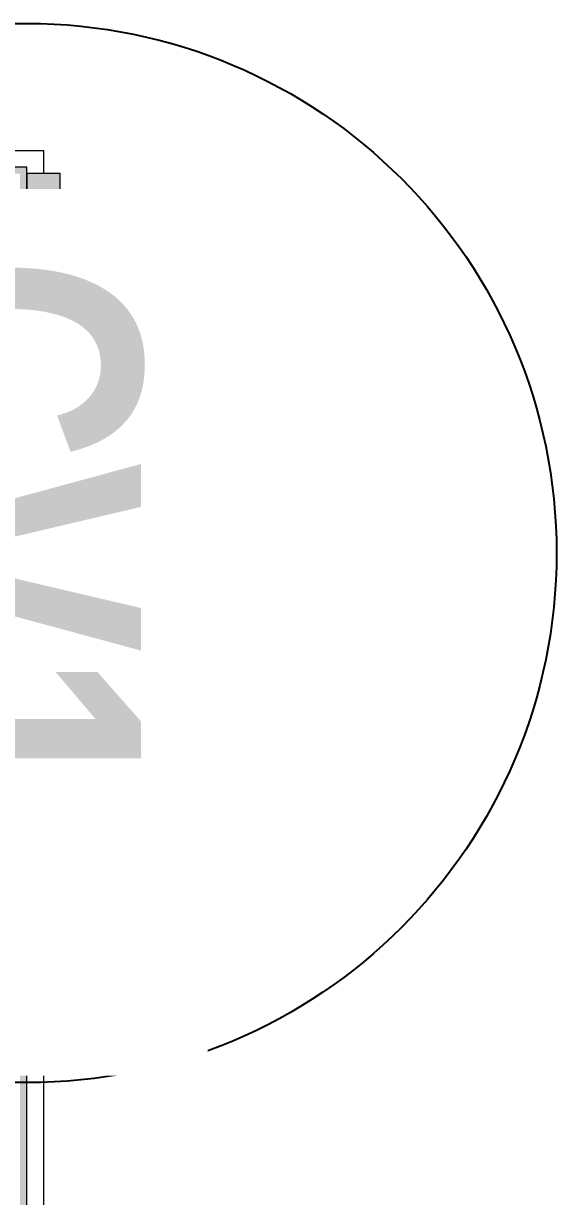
# Model space of a CAD drawing. Header units: centimetres. Extents: x -1762 to 3746, y -261 to 6534.
# Drawn here: x 2113.5 to 2153.4, y 6011.1 to 6099 of the extents above; entities that cross this region are included whole.
import ezdxf

# ---------------------------------------------------------------- set-up
doc = ezdxf.new("R2010")
doc.units = ezdxf.units.CM
for name, color, linetype, lineweight in [('A-ANNO-NOTE', 7, 'Continuous', 9), ('A-WALL', 7, 'Continuous', 9), ('A-WALL-PATT', 7, 'Continuous', 35), ('M-EQPM', 7, 'Continuous', 9), ('S-BEAM', 7, 'Continuous', 9)]:
    doc.layers.add(name, color=color, linetype=linetype, lineweight=lineweight)
doc.styles.add('Century Gothic_B', font='GOTHICB.TTF', dxfattribs={"width": 0.8, "height": 20})

# ---------------------------------------------------------------- blocks, each defined once
blk = doc.blocks.new('Costanera Perfil Z - Parametrizado - h_22cm-1746838-Planta bodega almacenamiento congelados')
at = {"layer": 'S-BEAM', "color": 254, "true_color": 0xcccccc}
for p, q in [((-10.446, 5552.176), (-10.746, 5552.176)), ((-10.746, 5552.176), (3.033, 5552.176)), ((-10.746, 5552.176), (-10.746, 5547.139)), ((-10.746, 5552.176), (-10.746, 5547.139)), ((3.033, 5552.176), (-10.446, 5552.176)), ((-10.446, 5552.176), (-8.796, 5552.176)), ((-8.796, 5552.176), (-10.446, 5552.176)), ((-10.446, 5552.176), (-10.446, 5547.139)), ((-10.446, 5552.176), (-10.446, 5547.139)), ((-8.796, 5552.176), (-8.796, 5547.139)), ((-8.796, 5552.176), (-8.796, 5547.139)), ((4.683, 5552.176), (3.033, 5552.176)), ((3.033, 5552.176), (4.683, 5552.176)), ((4.983, 5552.176), (4.683, 5552.176)), ((4.683, 5552.176), (4.983, 5552.176)), ((8.796, 5552.176), (4.983, 5552.176)), ((4.983, 5552.176), (8.796, 5552.176)), ((10.446, 5552.176), (8.796, 5552.176)), ((8.796, 5552.176), (10.446, 5552.176)), ((10.446, 5552.176), (8.796, 5552.176)), ((8.796, 5552.176), (10.746, 5552.176)), ((8.796, 5552.176), (8.796, 5544.639)), ((8.796, 5552.176), (8.796, 5544.639)), ((10.746, 5552.176), (10.446, 5552.176)), ((10.446, 5552.176), (10.446, 5544.639)), ((10.446, 5552.176), (10.446, 5544.639)), ((10.746, 5544.639), (10.746, 5552.176)), ((10.746, 5552.176), (10.746, 5544.639))]:
    blk.add_line(p, q, dxfattribs=at)
blk = doc.blocks.new('Costanera Perfil Z - Parametrizado - h_22cm-1746684-Planta bodega almacenamiento congelados')
at = {"layer": 'S-BEAM', "color": 254, "true_color": 0xcccccc}
for p, q in [((-10.746, 5557.176), (-10.746, 5552.139)), ((-10.746, 5557.176), (-10.746, 5552.139)), ((-10.446, 5557.176), (-10.739, 5557.176)), ((-10.739, 5557.176), (-9.089, 5557.176)), ((-9.089, 5557.176), (-10.446, 5557.176)), ((-10.446, 5557.176), (-9.089, 5557.176)), ((-9.089, 5557.176), (-10.446, 5557.176)), ((-10.446, 5557.176), (-10.446, 5552.139)), ((-10.446, 5557.176), (-10.446, 5552.139)), ((2.74, 5557.176), (-9.089, 5557.176)), ((-9.089, 5557.176), (-8.796, 5557.176)), ((-8.796, 5557.176), (-9.089, 5557.176)), ((-9.089, 5557.176), (2.74, 5557.176)), ((-8.796, 5557.176), (-8.796, 5552.139)), ((-8.796, 5557.176), (-8.796, 5552.139)), ((4.39, 5557.176), (2.74, 5557.176)), ((2.74, 5557.176), (4.39, 5557.176)), ((4.69, 5557.176), (4.39, 5557.176)), ((4.39, 5557.176), (4.69, 5557.176)), ((8.503, 5557.176), (4.69, 5557.176)), ((4.69, 5557.176), (8.503, 5557.176)), ((8.796, 5557.176), (8.503, 5557.176)), ((8.503, 5557.176), (8.796, 5557.176)), ((10.153, 5557.176), (8.796, 5557.176)), ((8.796, 5557.176), (10.153, 5557.176)), ((10.153, 5557.176), (8.796, 5557.176)), ((8.796, 5557.176), (10.153, 5557.176)), ((8.796, 5557.176), (8.796, 5549.639)), ((8.796, 5557.176), (8.796, 5549.639)), ((10.446, 5557.176), (10.153, 5557.176)), ((10.153, 5557.176), (10.446, 5557.176)), ((10.446, 5557.176), (10.153, 5557.176)), ((10.153, 5557.176), (10.453, 5557.176)), ((10.446, 5557.176), (10.446, 5549.639)), ((10.446, 5557.176), (10.446, 5549.639)), ((10.746, 5557.176), (10.453, 5557.176)), ((10.453, 5557.176), (10.746, 5557.176)), ((10.746, 5549.639), (10.746, 5557.176)), ((10.746, 5557.176), (10.746, 5549.639))]:
    blk.add_line(p, q, dxfattribs=at)
blk = doc.blocks.new('Costanera Perfil Z - Parametrizado - h_22cm-V1-Planta bodega almacenamiento congelados')
at = {"layer": 'S-BEAM', "color": 254, "true_color": 0xcccccc}
for p, q in [((-10.446, 5557.176), (-10.746, 5557.176)), ((-10.746, 5557.176), (-0.163, 5557.176)), ((-10.746, 5557.176), (-10.746, 5552.139)), ((-10.746, 5557.176), (-10.746, 5552.139)), ((-0.163, 5557.176), (-10.446, 5557.176)), ((-10.446, 5557.176), (-8.796, 5557.176)), ((-8.796, 5557.176), (-10.446, 5557.176)), ((-10.446, 5557.176), (-10.446, 5552.139)), ((-10.446, 5557.176), (-10.446, 5552.139)), ((-8.796, 5557.176), (-8.796, 5552.139)), ((-8.796, 5557.176), (-8.796, 5552.139)), ((1.487, 5557.176), (-0.163, 5557.176)), ((-0.163, 5557.176), (1.487, 5557.176)), ((1.787, 5557.176), (1.487, 5557.176)), ((1.487, 5557.176), (1.787, 5557.176)), ((5.6, 5557.176), (1.787, 5557.176)), ((1.787, 5557.176), (5.6, 5557.176)), ((5.893, 5557.176), (5.6, 5557.176)), ((5.6, 5557.176), (5.893, 5557.176)), ((7.25, 5557.176), (5.893, 5557.176)), ((5.893, 5557.176), (7.25, 5557.176)), ((7.543, 5557.176), (7.25, 5557.176)), ((7.25, 5557.176), (7.543, 5557.176)), ((7.843, 5557.176), (7.55, 5557.176)), ((7.55, 5557.176), (7.843, 5557.176)), ((8.796, 5557.176), (7.843, 5557.176)), ((7.843, 5557.176), (8.796, 5557.176)), ((10.446, 5557.176), (8.796, 5557.176)), ((8.796, 5557.176), (10.446, 5557.176)), ((10.446, 5557.176), (8.796, 5557.176)), ((8.796, 5557.176), (10.746, 5557.176)), ((8.796, 5557.176), (8.796, 5549.639)), ((8.796, 5557.176), (8.796, 5549.639)), ((10.746, 5557.176), (10.446, 5557.176)), ((10.446, 5557.176), (10.446, 5549.639)), ((10.446, 5557.176), (10.446, 5549.639)), ((10.746, 5549.639), (10.746, 5557.176)), ((10.746, 5557.176), (10.746, 5549.639))]:
    blk.add_line(p, q, dxfattribs=at)
blk = doc.blocks.new('Costanera Perfil Z - Parametrizado - h_22cm-V2-Planta bodega almacenamiento congelados')
at = {"layer": 'S-BEAM', "color": 254, "true_color": 0xcccccc}
for p, q in [((-10.446, 5557.176), (-10.746, 5557.176)), ((-10.746, 5557.176), (-10.446, 5557.176)), ((-10.746, 5557.176), (-10.746, 5552.139)), ((-10.746, 5557.176), (-10.746, 5552.139)), ((-8.796, 5557.176), (-10.446, 5557.176)), ((-10.446, 5557.176), (-8.796, 5557.176)), ((-8.796, 5557.176), (-10.446, 5557.176)), ((-10.446, 5557.176), (-8.796, 5557.176)), ((-10.446, 5557.176), (-10.446, 5552.139)), ((-10.446, 5557.176), (-10.446, 5552.139)), ((-0.163, 5557.176), (-8.796, 5557.176)), ((-8.796, 5557.176), (-0.163, 5557.176)), ((-8.796, 5557.176), (-8.796, 5552.139)), ((-8.796, 5557.176), (-8.796, 5552.139)), ((1.487, 5557.176), (-0.163, 5557.176)), ((-0.163, 5557.176), (1.487, 5557.176)), ((1.787, 5557.176), (1.487, 5557.176)), ((1.487, 5557.176), (1.787, 5557.176)), ((5.6, 5557.176), (1.787, 5557.176)), ((1.787, 5557.176), (5.6, 5557.176)), ((5.893, 5557.176), (5.6, 5557.176)), ((5.6, 5557.176), (5.893, 5557.176)), ((7.25, 5557.176), (5.893, 5557.176)), ((5.893, 5557.176), (7.25, 5557.176)), ((7.543, 5557.176), (7.25, 5557.176)), ((7.25, 5557.176), (7.543, 5557.176)), ((7.843, 5557.176), (7.55, 5557.176)), ((7.55, 5557.176), (7.843, 5557.176)), ((8.796, 5557.176), (7.843, 5557.176)), ((7.843, 5557.176), (8.796, 5557.176)), ((10.446, 5557.176), (8.796, 5557.176)), ((8.796, 5557.176), (10.446, 5557.176)), ((10.446, 5557.176), (8.796, 5557.176)), ((8.796, 5557.176), (10.446, 5557.176)), ((8.796, 5557.176), (8.796, 5549.639)), ((8.796, 5557.176), (8.796, 5549.639)), ((10.746, 5557.176), (10.446, 5557.176)), ((10.446, 5557.176), (10.746, 5557.176)), ((10.446, 5557.176), (10.446, 5549.639)), ((10.446, 5557.176), (10.446, 5549.639)), ((10.746, 5549.639), (10.746, 5557.176)), ((10.746, 5557.176), (10.746, 5549.639))]:
    blk.add_line(p, q, dxfattribs=at)
blk = doc.blocks.new('Costanera Perfil Z - Parametrizado - h_22cm-1721966-Planta bodega almacenamiento congelados')
at = {"layer": 'S-BEAM', "color": 254, "true_color": 0xcccccc}
for p, q in [((-10.746, 1937.703), (8.796, 1937.703)), ((-10.446, 1937.703), (-10.746, 1937.703)), ((-10.746, 1932.667), (-10.746, 1937.703)), ((-10.746, 1937.703), (-10.746, 1932.667)), ((8.796, 1937.703), (-10.446, 1937.703)), ((-10.446, 1937.703), (-8.796, 1937.703)), ((-8.796, 1937.703), (-10.446, 1937.703)), ((-10.446, 1937.703), (-10.446, 1932.667)), ((-10.446, 1937.703), (-10.446, 1932.667)), ((-8.796, 1937.703), (-8.796, 1932.667)), ((-8.796, 1937.703), (-8.796, 1932.667)), ((8.796, 1937.703), (10.446, 1937.703)), ((10.446, 1937.703), (8.796, 1937.703)), ((8.796, 1937.703), (10.746, 1937.703)), ((10.446, 1937.703), (8.796, 1937.703)), ((8.796, 1937.703), (8.796, 1930.167)), ((8.796, 1937.703), (8.796, 1930.167)), ((10.746, 1937.703), (10.446, 1937.703)), ((10.446, 1937.703), (10.446, 1930.167)), ((10.446, 1937.703), (10.446, 1930.167)), ((10.746, 1937.703), (10.746, 1930.167)), ((10.746, 1937.703), (10.746, 1930.167))]:
    blk.add_line(p, q, dxfattribs=at)
blk = doc.blocks.new('Costanera Perfil Z - Parametrizado - h_22cm-1738370-Planta bodega almacenamiento congelados')
at = {"layer": 'S-BEAM', "color": 254, "true_color": 0xcccccc}
for p, q in [((-10.446, 5546.299), (-10.746, 5546.299)), ((-10.746, 5546.299), (-10.446, 5546.299)), ((-10.746, 5546.299), (-10.746, 5541.263)), ((-10.746, 5546.299), (-10.746, 5541.263)), ((-8.796, 5546.299), (-10.446, 5546.299)), ((-10.446, 5546.299), (-8.796, 5546.299)), ((-8.796, 5546.299), (-10.446, 5546.299)), ((-10.446, 5546.299), (-8.796, 5546.299)), ((-10.446, 5546.299), (-10.446, 5541.263)), ((-10.446, 5546.299), (-10.446, 5541.263)), ((-0.163, 5546.299), (-8.796, 5546.299)), ((-8.796, 5546.299), (-0.163, 5546.299)), ((-8.796, 5546.299), (-8.796, 5541.263)), ((-8.796, 5546.299), (-8.796, 5541.263)), ((1.487, 5546.299), (-0.163, 5546.299)), ((-0.163, 5546.299), (1.487, 5546.299)), ((1.787, 5546.299), (1.487, 5546.299)), ((1.487, 5546.299), (1.787, 5546.299)), ((5.6, 5546.299), (1.787, 5546.299)), ((1.787, 5546.299), (5.6, 5546.299)), ((5.893, 5546.299), (5.6, 5546.299)), ((5.6, 5546.299), (5.893, 5546.299)), ((7.25, 5546.299), (5.893, 5546.299)), ((5.893, 5546.299), (7.25, 5546.299)), ((7.543, 5546.299), (7.25, 5546.299)), ((7.25, 5546.299), (7.543, 5546.299)), ((7.843, 5546.299), (7.55, 5546.299)), ((7.55, 5546.299), (7.843, 5546.299)), ((8.796, 5546.299), (7.843, 5546.299)), ((7.843, 5546.299), (8.796, 5546.299)), ((10.446, 5546.299), (8.796, 5546.299)), ((8.796, 5546.299), (10.446, 5546.299)), ((10.446, 5546.299), (8.796, 5546.299)), ((8.796, 5546.299), (10.446, 5546.299)), ((8.796, 5546.299), (8.796, 5538.763)), ((8.796, 5546.299), (8.796, 5538.763)), ((10.746, 5546.299), (10.446, 5546.299)), ((10.446, 5546.299), (10.746, 5546.299)), ((10.446, 5546.299), (10.446, 5538.763)), ((10.446, 5546.299), (10.446, 5538.763)), ((10.746, 5538.763), (10.746, 5546.299)), ((10.746, 5546.299), (10.746, 5538.763))]:
    blk.add_line(p, q, dxfattribs=at)
blk = doc.blocks.new('Costanera Perfil Z - Parametrizado - h_22cm-V37-Planta bodega almacenamiento congelados')
at = {"layer": 'S-BEAM', "color": 254, "true_color": 0xcccccc}
for p, q in [((-10.446, 5557.176), (-10.746, 5557.176)), ((-10.746, 5557.176), (-10.446, 5557.176)), ((-10.746, 5557.176), (-10.746, 5552.139)), ((-10.746, 5557.176), (-10.746, 5552.139)), ((-8.796, 5557.176), (-10.446, 5557.176)), ((-10.446, 5557.176), (-8.796, 5557.176)), ((-8.796, 5557.176), (-10.446, 5557.176)), ((-10.446, 5557.176), (-8.796, 5557.176)), ((-10.446, 5557.176), (-10.446, 5552.139)), ((-10.446, 5557.176), (-10.446, 5552.139)), ((-0.163, 5557.176), (-8.796, 5557.176)), ((-8.796, 5557.176), (-0.163, 5557.176)), ((-8.796, 5557.176), (-8.796, 5552.139)), ((-8.796, 5557.176), (-8.796, 5552.139)), ((1.487, 5557.176), (-0.163, 5557.176)), ((-0.163, 5557.176), (1.487, 5557.176)), ((1.787, 5557.176), (1.487, 5557.176)), ((1.487, 5557.176), (1.787, 5557.176)), ((5.6, 5557.176), (1.787, 5557.176)), ((1.787, 5557.176), (5.6, 5557.176)), ((5.893, 5557.176), (5.6, 5557.176)), ((5.6, 5557.176), (5.893, 5557.176)), ((7.25, 5557.176), (5.893, 5557.176)), ((5.893, 5557.176), (7.25, 5557.176)), ((7.543, 5557.176), (7.25, 5557.176)), ((7.25, 5557.176), (7.543, 5557.176)), ((7.843, 5557.176), (7.55, 5557.176)), ((7.55, 5557.176), (7.843, 5557.176)), ((8.796, 5557.176), (7.843, 5557.176)), ((7.843, 5557.176), (8.796, 5557.176)), ((10.446, 5557.176), (8.796, 5557.176)), ((8.796, 5557.176), (10.446, 5557.176)), ((10.446, 5557.176), (8.796, 5557.176)), ((8.796, 5557.176), (10.446, 5557.176)), ((8.796, 5557.176), (8.796, 5549.639)), ((8.796, 5557.176), (8.796, 5549.639)), ((10.746, 5557.176), (10.446, 5557.176)), ((10.446, 5557.176), (10.746, 5557.176)), ((10.446, 5557.176), (10.446, 5549.639)), ((10.446, 5557.176), (10.446, 5549.639)), ((10.746, 5549.639), (10.746, 5557.176)), ((10.746, 5557.176), (10.746, 5549.639))]:
    blk.add_line(p, q, dxfattribs=at)
blk = doc.blocks.new('Costanera Perfil Z - Parametrizado - h_22cm-V38-Planta bodega almacenamiento congelados')
at = {"layer": 'S-BEAM', "color": 254, "true_color": 0xcccccc}
for p, q in [((-10.446, 5557.176), (-10.746, 5557.176)), ((-10.746, 5557.176), (-10.446, 5557.176)), ((-10.746, 5557.176), (-10.746, 5552.139)), ((-10.746, 5557.176), (-10.746, 5552.139)), ((-8.796, 5557.176), (-10.446, 5557.176)), ((-10.446, 5557.176), (-8.796, 5557.176)), ((-8.796, 5557.176), (-10.446, 5557.176)), ((-10.446, 5557.176), (-8.796, 5557.176)), ((-10.446, 5557.176), (-10.446, 5552.139)), ((-10.446, 5557.176), (-10.446, 5552.139)), ((-0.163, 5557.176), (-8.796, 5557.176)), ((-8.796, 5557.176), (-0.163, 5557.176)), ((-8.796, 5557.176), (-8.796, 5552.139)), ((-8.796, 5557.176), (-8.796, 5552.139)), ((1.487, 5557.176), (-0.163, 5557.176)), ((-0.163, 5557.176), (1.487, 5557.176)), ((1.787, 5557.176), (1.487, 5557.176)), ((1.487, 5557.176), (1.787, 5557.176)), ((5.6, 5557.176), (1.787, 5557.176)), ((1.787, 5557.176), (5.6, 5557.176)), ((5.893, 5557.176), (5.6, 5557.176)), ((5.6, 5557.176), (5.893, 5557.176)), ((7.25, 5557.176), (5.893, 5557.176)), ((5.893, 5557.176), (7.25, 5557.176)), ((7.543, 5557.176), (7.25, 5557.176)), ((7.25, 5557.176), (7.543, 5557.176)), ((7.843, 5557.176), (7.55, 5557.176)), ((7.55, 5557.176), (7.843, 5557.176)), ((8.796, 5557.176), (7.843, 5557.176)), ((7.843, 5557.176), (8.796, 5557.176)), ((10.446, 5557.176), (8.796, 5557.176)), ((8.796, 5557.176), (10.446, 5557.176)), ((10.446, 5557.176), (8.796, 5557.176)), ((8.796, 5557.176), (10.446, 5557.176)), ((8.796, 5557.176), (8.796, 5549.639)), ((8.796, 5557.176), (8.796, 5549.639)), ((10.746, 5557.176), (10.446, 5557.176)), ((10.446, 5557.176), (10.746, 5557.176)), ((10.446, 5557.176), (10.446, 5549.639)), ((10.446, 5557.176), (10.446, 5549.639)), ((10.746, 5549.639), (10.746, 5557.176)), ((10.746, 5557.176), (10.746, 5549.639))]:
    blk.add_line(p, q, dxfattribs=at)
blk = doc.blocks.new('PQ_RVR_EST-01_ZZ_ZZ_MO_T_A_rvt-1-Planta bodega almacenamiento congelados')
at = {"layer": 'S-BEAM', "color": 254, "lineweight": 9, "true_color": 0xd4d4d4, "rotation": 269.9999999999994}
for name, p in [('Costanera Perfil Z - Parametrizado - h_22cm-1721966-Planta bodega almacenamiento congelados', (183.571, 6073.805)), ('Costanera Perfil Z - Parametrizado - h_22cm-1746838-Planta bodega almacenamiento congelados', (-3430.901, 6068.042)), ('Costanera Perfil Z - Parametrizado - h_22cm-1746684-Planta bodega almacenamiento congelados', (-3435.901, 6067.75)), ('Costanera Perfil Z - Parametrizado - h_22cm-V1-Planta bodega almacenamiento congelados', (-3435.901, 6064.846)), ('Costanera Perfil Z - Parametrizado - h_22cm-V2-Planta bodega almacenamiento congelados', (-3435.901, 6064.846)), ('Costanera Perfil Z - Parametrizado - h_22cm-1738370-Planta bodega almacenamiento congelados', (-3425.024, 6064.846)), ('Costanera Perfil Z - Parametrizado - h_22cm-V37-Planta bodega almacenamiento congelados', (-3435.901, 6064.846)), ('Costanera Perfil Z - Parametrizado - h_22cm-V38-Planta bodega almacenamiento congelados', (-3435.901, 6064.846))]:
    blk.add_blockref(name, p, dxfattribs=at)
blk = doc.blocks.new('PQ_RVR_ARQ-01_ZZ_ZZ_MO_T_A_rvt-1-Planta bodega almacenamiento congelados')
at = {"layer": 'A-WALL-PATT', "lineweight": 9, "true_color": 0xdddddd}
for points in [[(2113.238, 6087.713), (2113.738, 6087.713), (2113.738, 6088.213), (-1446.031, 6088.168), (-1446.031, 6087.713), (2089.003, 6087.713)], [(2113.238, 2255.809), (2113.738, 2255.809), (2113.738, 6087.713), (2113.238, 6087.713), (2113.238, 2503.457)], [(2116.238, 6067.72), (2116.238, 6087.72), (2113.738, 6087.72), (2113.738, 6067.72)]]:
    blk.add_hatch(color=254, dxfattribs=at).paths.add_polyline_path(points)
at = {"layer": 'A-WALL', "color": 253, "lineweight": 18, "true_color": 0xaaaaaa}
for p, q in [((2102.104, 6089.463), (2114.988, 6089.463)), ((2114.988, 6089.463), (2114.988, 6087.72)), ((2113.738, 6088.213), (-1446.031, 6088.213)), ((2113.738, 6087.713), (2113.738, 6088.213)), ((2113.738, 2255.809), (2113.738, 6087.713)), ((2114.988, 6067.72), (2114.988, 6065.009)), ((2114.988, 6065.009), (2114.988, 6063.391)), ((2114.988, 6063.359), (2114.988, 6063.059)), ((2114.988, 6063.059), (2114.988, 6059.246)), ((2114.988, 6059.246), (2114.988, 6058.954)), ((2114.988, 6058.954), (2114.988, 6057.596)), ((2114.988, 6057.596), (2114.988, 6057.304)), ((2114.988, 6057.296), (2114.988, 6057.004)), ((2114.988, 6057.004), (2114.988, 6056.05)), ((2114.988, 6056.05), (2114.988, 6054.4)), ((2114.988, 6054.4), (2114.988, 6054.1)), ((2114.988, 6054.1), (2114.988, 2255.809))]:
    blk.add_line(p, q, dxfattribs=at)
at = {"layer": 'A-WALL', "color": 253, "true_color": 0xaaaaaa}
for p, q in [((2116.238, 6087.72), (2113.738, 6087.72)), ((2113.738, 6087.72), (2113.738, 6067.72)), ((2116.238, 6067.72), (2116.238, 6087.72)), ((2113.738, 6067.72), (2116.238, 6067.72))]:
    blk.add_line(p, q, dxfattribs=at)
blk = doc.blocks.new('RVR-PQ-Dispositivo - Camara videovigilancia-1745171-Planta bodega almacenamiento congelados')
at = {"layer": 'M-EQPM', "color": 1, "lineweight": 25, "true_color": 0xff0000}
for p, q in [((-1033.022, 3131.397), (-1023.022, 3131.397)), ((-1033.022, 3131.397), (-1033.022, 3126.397)), ((-1023.022, 3126.397), (-1023.022, 3131.397)), ((-1023.022, 3126.397), (-1033.022, 3126.397))]:
    blk.add_line(p, q, dxfattribs=at)

msp = doc.modelspace()

# ---------------------------------------------------------------- linework, layer by layer
at = {"layer": 'A-ANNO-NOTE', "color": 1, "lineweight": 25, "true_color": 0xff0000}
msp.add_circle((2113.738, 6059.287), 39.688, dxfattribs=at)

# ---------------------------------------------------------------- block references
at = {"lineweight": 5}
for name in ['PQ_RVR_ARQ-01_ZZ_ZZ_MO_T_A_rvt-1-Planta bodega almacenamiento congelados', 'PQ_RVR_EST-01_ZZ_ZZ_MO_T_A_rvt-1-Planta bodega almacenamiento congelados']:
    msp.add_blockref(name, (0, 0), dxfattribs=at)
at = {"layer": 'M-EQPM', "color": 1, "lineweight": 25, "true_color": 0xff0000, "rotation": 269.9999999999997}
msp.add_blockref('RVR-PQ-Dispositivo - Camara videovigilancia-1745171-Planta bodega almacenamiento congelados', (-1012.659, 5009.619), dxfattribs=at)

# ---------------------------------------------------------------- next in the draw order: texts
at = {"layer": 'A-ANNO-NOTE', "color": 1, "lineweight": 25, "true_color": 0xff0000, "insert": (2122.282, 6081.558), "char_height": 20, "width": 56.4388, "attachment_point": 1, "rotation": 270, "style": 'Century Gothic_B', "bg_fill": 3, "box_fill_scale": 1.25, "bg_fill_color": 256, "bg_fill_true_color": 13158600, "bg_fill_transparency": 0}
msp.add_mtext('CV1', dxfattribs=at)

doc.saveas('drawing.dxf')
